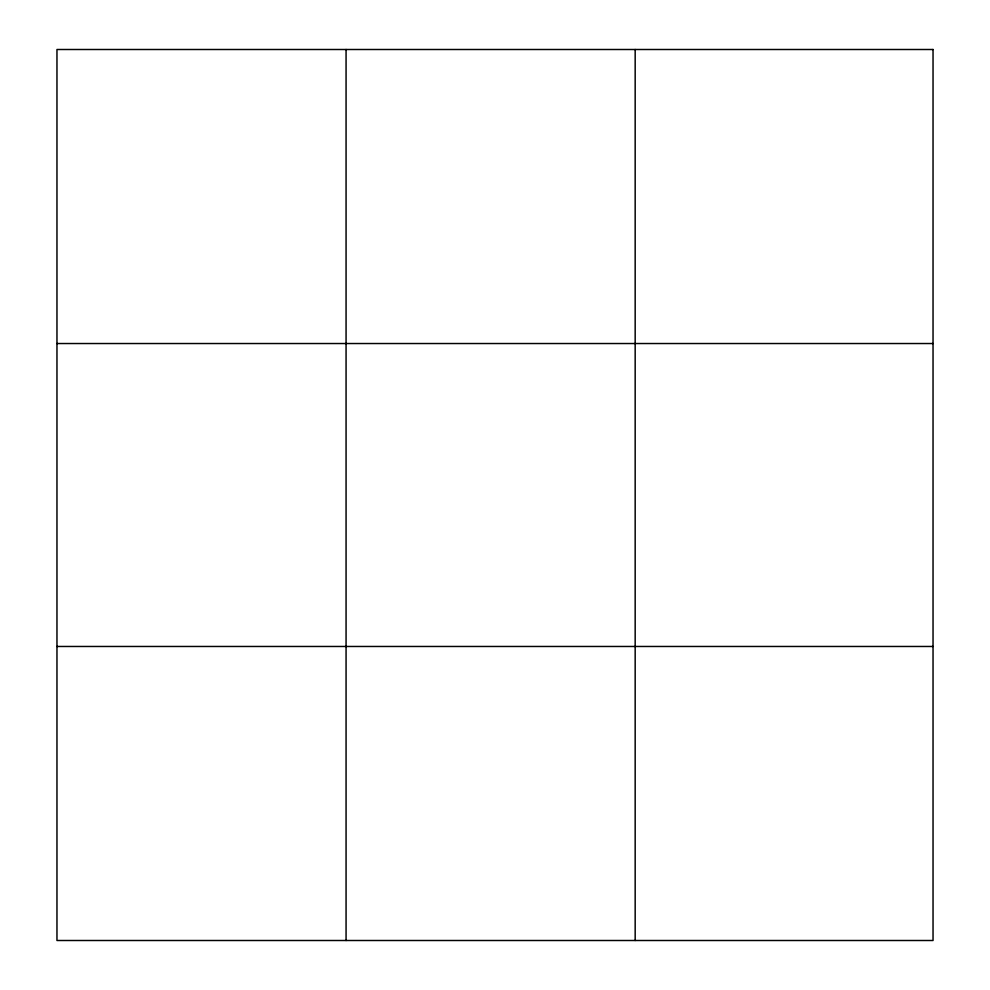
<?xml version="1.0" encoding="UTF-8"?>
<svg xmlns="http://www.w3.org/2000/svg" width="990" height="990" viewBox="0 0 990 990"><rect width="100%" height="100%" fill="white"/><g stroke="black" fill="none" stroke-linecap="round" stroke-linejoin="round"><path stroke-width="1.49" d="M346.067 940.5L346.067 49.5M635.172 940.5L635.172 49.5M56.962 343.53L933.038 343.53M56.962 646.47L933.038 646.47M933.038 49.5L933.038 940.5L56.962 940.5L56.962 49.5L933.038 49.5"/></g></svg>
